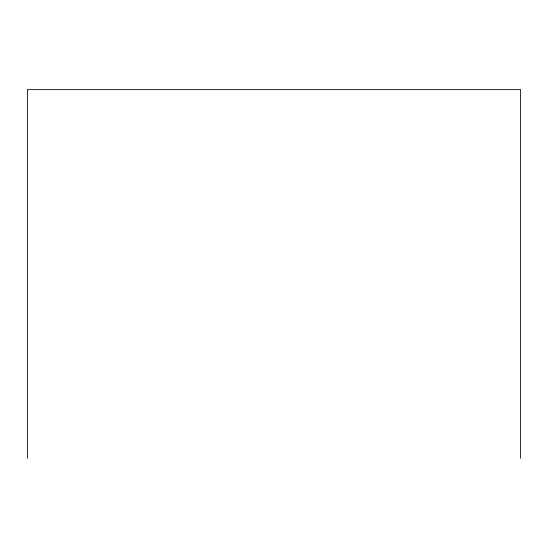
<?xml version="1.0" encoding="UTF-8"?>
<svg xmlns="http://www.w3.org/2000/svg" width="548" height="548" viewBox="0 0 548 548"><rect width="100%" height="100%" fill="white"/><g stroke="black" fill="none" stroke-linecap="round" stroke-linejoin="round"><path stroke-width="0.82" d="M520.6 458.354L520.6 89.646L27.4 89.646L27.4 458.354"/></g></svg>
